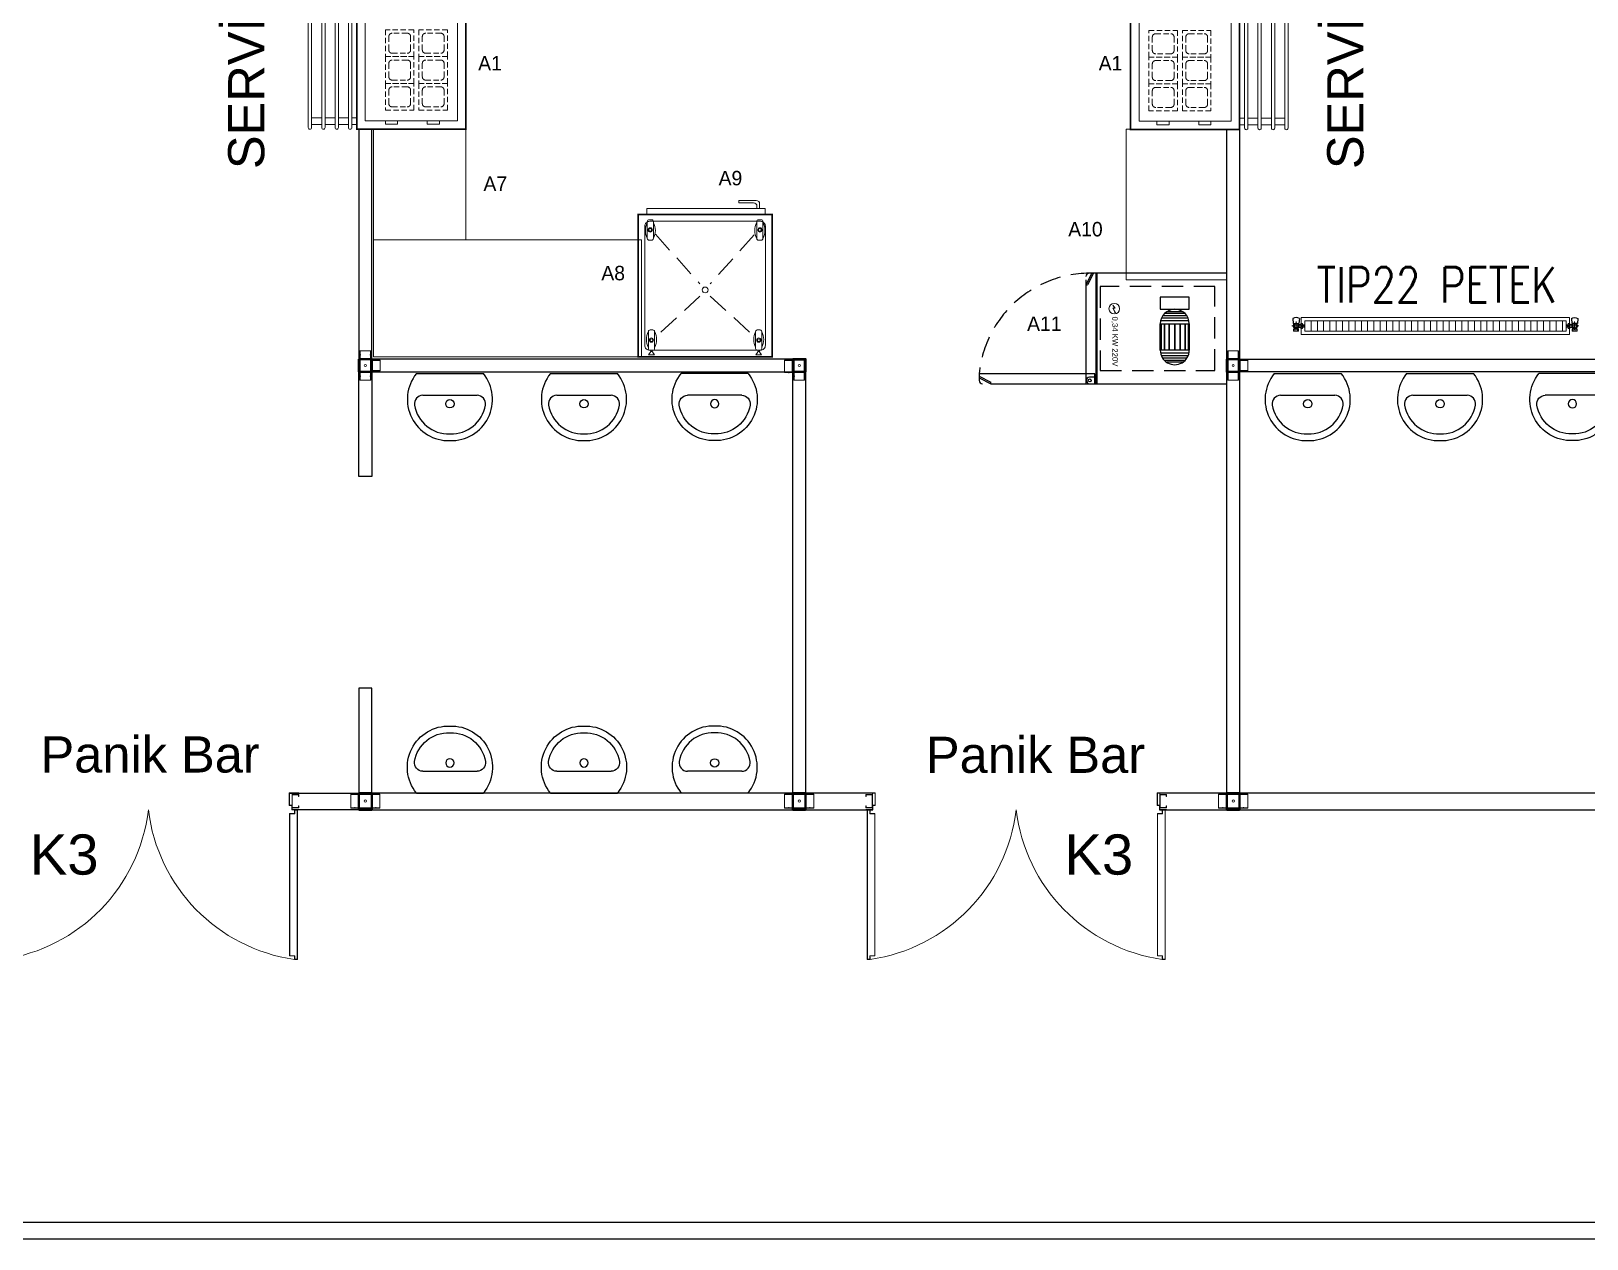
# Model space of a CAD drawing. Header units: millimetres. Extents: x 65390 to 71510, y 46362 to 50796.
# Drawn here: x 67438 to 68367, y 46491 to 47212 of the extents above; entities that cross this region are included whole.
import ezdxf
from ezdxf.enums import TextEntityAlignment as Align

# ---------------------------------------------------------------- set-up
doc = ezdxf.new("R2010")
doc.units = ezdxf.units.MM
for name, pattern in [('ACISOWELD', [3, 2, -1]), ('DASHED', [19.05, 12.7, -6.35]), ('DASHED2', [9.525, 6.35, -3.175])]:
    doc.linetypes.add(name, pattern=pattern)
for name, color, linetype in [('BİRLEŞİM ELEMANLARI', 4, 'Continuous'), ('DIŞ PANEL', 21, 'Continuous'), ('Kıtc-002 Çizgi', 7, 'Continuous'), ('Kıtc-011 Elk Tes Yazı 001', 1, 'Continuous'), ('Kıtc-014 Elk Tes İşaretler', 1, 'Continuous'), ('TEXT-1', 7, 'Continuous')]:
    doc.layers.add(name, color=color, linetype=linetype)
for name, color, linetype, lineweight in [('C-HOTWATERPIPE', 10, 'Continuous', 0), ('C-RADYATÖR', 4, 'Continuous', 0), ('MIM_Sel_Tezgah', 251, 'Continuous', 9), ('MIM_Sktürk', 251, 'Continuous', 9), ('P-MEKANIK', 251, 'Continuous', 9), ('radyatörvana', 7, 'Continuous', 0), ('WALL INTERNAL', 7, 'Continuous', 50), ('YAZİ', 7, 'Continuous', 5)]:
    doc.layers.add(name, color=color, linetype=linetype, lineweight=lineweight)
doc.styles.get("Standard").update_dxf_attribs({"font": 'arial.ttf'})
doc.styles.add('TAKSİM', font='GOTHIC.TTF', dxfattribs={"height": 20})
doc.styles.add('TITLE', font='romans.shx', dxfattribs={"width": 0.8})
doc.styles.add('YENI', font='arial.ttf', dxfattribs={"height": 50})

# ---------------------------------------------------------------- blocks, each defined once
blk = doc.blocks.new('DIŞ-DOLU-2514-G-B-(80)')
at = {"layer": 'DIŞ PANEL'}
blk.add_lwpolyline([(0, 100), (2514, 100), (2514, 0), (0, 0)], close=True, dxfattribs=at)
blk = doc.blocks.new('DIŞ İKİLİ KEP 60.')
at = {"lineweight": 40}
blk.add_lwpolyline([(135.5, 94), (135.5, -6), (59.5, -6), (59.5, 94)], close=True, dxfattribs=at)
at = {"layer": 'BİRLEŞİM ELEMANLARI', "color": 6, "lineweight": 20}
for p, q in [((185, 82), (10, 82)), ((10, 2), (185, 2)), ((28.5, 82), (28.5, 84)), ((28.5, 2), (28.5, 0)), ((35, 79), (35, 87)), ((35, 5), (35, -3)), ((41.5, 82), (41.5, 84)), ((41.5, 2), (41.5, 0)), ((153.5, 82), (153.5, 84)), ((153.5, 2), (153.5, 0)), ((160, 79), (160, 87)), ((160, 5), (160, -3)), ((166.5, 82), (166.5, 84)), ((166.5, 2), (166.5, 0))]:
    blk.add_line(p, q, dxfattribs=at)
for points in [[(10, 0), (10, 84)], [(10, 84), (185, 84), (185, 0), (10, 0)]]:
    blk.add_lwpolyline(points, dxfattribs=at)
blk.add_circle((98, 42), 6.5, dxfattribs=at)
blk = doc.blocks.new('İÇ-DOLU-2514-B-B-(60).')
at = {"layer": 'DIŞ PANEL'}
blk.add_lwpolyline([(0, 71), (2514, 71), (2514, -5), (0, -5)], close=True, dxfattribs=at)
blk = doc.blocks.new('DIŞ-K3 KAPILI-2514-G-B-(80)')
at = {"color": 3, "lineweight": 0}
for p, q in [((359, 100.1), (359, 98.6)), ((2155, 100.1), (2155, 98.6)), ((359, -0.9), (359, 0.6)), ((399.5, 88.6), (359.5, 88.6)), ((359.5, 88.6), (359.5, 76.6)), ((359.5, 76.6), (361, 76.6)), ((359.5, 20.6), (361, 20.6)), ((359.5, 8.6), (359.5, 20.6)), ((399.5, 8.6), (359.5, 8.6)), ((359.5, 8.6), (399.5, 8.6)), ((398, 87.1), (361, 87.1)), ((361, 76.6), (361, 87.1)), ((361, 20.6), (361, 10.1)), ((398, 10.1), (361, 10.1)), ((398, 87.1), (398, 10.1)), ((399.5, 8.6), (399.5, 88.6)), ((2114.5, 8.6), (2114.5, 88.6)), ((2154.5, 88.6), (2114.5, 88.6)), ((2114.5, 8.6), (2154.5, 8.6)), ((2154.5, 8.6), (2114.5, 8.6)), ((2116, 87.1), (2153, 87.1)), ((2116, 87.1), (2116, 10.1)), ((2116, 10.1), (2153, 10.1)), ((2153, 76.6), (2153, 87.1)), ((2154.5, 76.6), (2153, 76.6)), ((2153, 20.6), (2153, 10.1)), ((2154.5, 20.6), (2153, 20.6)), ((2154.5, 88.6), (2154.5, 76.6)), ((2154.5, 87.1), (2154.5, 87.1)), ((2154.5, 8.6), (2154.5, 20.6)), ((2154.5, 10.1), (2154.5, 10.1)), ((2155, -0.9), (2155, 0.6))]:
    blk.add_line(p, q, dxfattribs=at)
at = {"color": 7, "lineweight": 0}
for p, q in [((399.5, 8.6), (399.5, 0.6)), ((2114.5, 0.6), (2114.5, 8.6))]:
    blk.add_line(p, q, dxfattribs=at)
at = {"color": 2, "lineweight": 0}
for points in [[(385.3, 115.9), (385.3, 100.9), (367.3, 100.9), (367.3, 993.3), (385.3, 993.3), (385.3, 978.3), (384.1, 978.3), (384.1, 992.1), (368.5, 992.1), (368.5, 102.1), (384.1, 102.1), (384.1, 115.9)], [(369.1, 102.1), (384.1, 102.1), (384.1, 122.1), (414.1, 122.1), (414.1, 972.1), (384.1, 972.1), (384.1, 992.1), (369.1, 992.1), (369.1, 990.9), (382.9, 990.9), (382.9, 970.9), (412.9, 970.9), (412.9, 123.3), (382.9, 123.3), (382.9, 103.3), (369.1, 103.3)], [(2144.9, 102.1), (2129.9, 102.1), (2129.9, 122.1), (2099.9, 122.1), (2099.9, 972.1), (2129.9, 972.1), (2129.9, 992.1), (2144.9, 992.1), (2144.9, 990.9), (2131.1, 990.9), (2131.1, 970.9), (2101.1, 970.9), (2101.1, 123.3), (2131.1, 123.3), (2131.1, 103.3), (2144.9, 103.3)], [(2128.7, 115.9), (2128.7, 100.9), (2146.7, 100.9), (2146.7, 993.3), (2128.7, 993.3), (2128.7, 978.3), (2129.9, 978.3), (2129.9, 992.1), (2145.5, 992.1), (2145.5, 102.1), (2129.9, 102.1), (2129.9, 115.9)]]:
    blk.add_lwpolyline(points, close=True, dxfattribs=at)
at = {"color": 3, "lineweight": 0}
for points in [[(359, 100.1), (401, 100.1), (401, 74.1), (416, 74.1), (416, -0.9), (359, -0.9)], [(359, 0.6), (414.5, 0.6), (414.5, 72.6), (399.5, 72.6), (399.5, 98.6), (359, 98.6)], [(2155, 100.1), (2113, 100.1), (2113, 74.1), (2098, 74.1), (2098, -0.9), (2155, -0.9)], [(2155, 0.6), (2099.5, 0.6), (2099.5, 72.6), (2114.5, 72.6), (2114.5, 98.6), (2155, 98.6)]]:
    blk.add_lwpolyline(points, dxfattribs=at)
at = {"color": 2, "lineweight": 0}
for centre, start, end in [((239.2, -21.2), 6.79751, 81.80548), ((2274.8, -21.2), 98.19452, 173.20249)]:
    blk.add_arc(centre, 1025, start, end, dxfattribs=at)
at = {"layer": 'DIŞ PANEL'}
for points in [[(401, 100), (0, 100), (0, 0), (416, 0)], [(2098, 0), (2514, 0), (2514, 100), (2113, 100)]]:
    blk.add_lwpolyline(points, dxfattribs=at)
blk = doc.blocks.new('İÇ KÖŞE KEP 80.')
at = {"lineweight": 40, "elevation": 1364.1}
blk.add_lwpolyline([(80, 136), (80, 60), (4, 60), (4, 136)], close=True, dxfattribs=at)
at = {"layer": 'BİRLEŞİM ELEMANLARI', "color": 171, "lineweight": 20}
for p, q in [((10, 128, 1364.1), (130, 128, 1364.1)), ((98.5, 128, 1364.1), (98.5, 130, 1364.1)), ((105, 125, 1364.1), (105, 133, 1364.1)), ((111.5, 128, 1364.1), (111.5, 130, 1364.1)), ((15, 35, 1364.1), (7, 35, 1364.1)), ((130, 68, 1364.1), (10, 68, 1364.1)), ((12, 41.5, 1364.1), (10, 41.5, 1364.1)), ((12, 28.5, 1364.1), (10, 28.5, 1364.1)), ((12, 10, 1364.1), (12, 66, 1364.1)), ((12, 41, 1364.1), (12, 29, 1364.1)), ((79, 35, 1364.1), (87, 35, 1364.1)), ((82, 10, 1364.1), (82, 66, 1364.1)), ((82, 41.5, 1364.1), (84, 41.5, 1364.1)), ((82, 41, 1364.1), (82, 29, 1364.1)), ((82, 28.5, 1364.1), (84, 28.5, 1364.1)), ((98.5, 68, 1364.1), (98.5, 66, 1364.1)), ((105, 71, 1364.1), (105, 63, 1364.1)), ((111.5, 68, 1364.1), (111.5, 66, 1364.1))]:
    blk.add_line(p, q, dxfattribs=at)
at = {"layer": 'BİRLEŞİM ELEMANLARI', "color": 171, "lineweight": 20, "elevation": 1364.1}
for points in [[(10, 66), (10, 130)], [(10, 130), (130, 130), (130, 66), (10, 66)]]:
    blk.add_lwpolyline(points, dxfattribs=at)
blk.add_lwpolyline([(10, 66), (84, 66), (84, 10), (10, 10)], close=True, dxfattribs=at)
at = {"layer": 'BİRLEŞİM ELEMANLARI', "color": 171, "lineweight": 20}
blk.add_circle((42, 98, 1364.1), 6.5, dxfattribs=at)
blk = doc.blocks.new('İÇ ÜÇLÜ KEP 60.')
at = {"lineweight": 40, "elevation": 1364.1}
blk.add_lwpolyline([(136, 80), (136, 4), (60, 4), (60, 80)], close=True, dxfattribs=at)
at = {"layer": 'BİRLEŞİM ELEMANLARI', "color": 171, "lineweight": 20}
for p, q in [((69.2, 72, 1364.1), (10, 72, 1364.1)), ((10, 12, 1364.1), (69.2, 12, 1364.1)), ((28.5, 72, 1364.1), (28.5, 74, 1364.1)), ((28.5, 12, 1364.1), (28.5, 10, 1364.1)), ((35, 69, 1364.1), (35, 77, 1364.1)), ((35, 15, 1364.1), (35, 7, 1364.1)), ((41.5, 72, 1364.1), (41.5, 74, 1364.1)), ((41.5, 12, 1364.1), (41.5, 10, 1364.1)), ((68, -46, 1364.1), (68, 10, 1364.1)), ((69.2, 72, 1364.1), (186, 72, 1364.1)), ((186, 12, 1364.1), (69.2, 12, 1364.1)), ((128, -46, 1364.1), (128, 10, 1364.1)), ((154.5, 72, 1364.1), (154.5, 74, 1364.1)), ((154.5, 12, 1364.1), (154.5, 10, 1364.1)), ((161, 69, 1364.1), (161, 77, 1364.1)), ((161, 15, 1364.1), (161, 7, 1364.1)), ((167.5, 72, 1364.1), (167.5, 74, 1364.1)), ((167.5, 12, 1364.1), (167.5, 10, 1364.1)), ((71, -21, 1364.1), (63, -21, 1364.1)), ((68, -14.5, 1364.1), (66, -14.5, 1364.1)), ((68, -27.5, 1364.1), (66, -27.5, 1364.1)), ((68, -15, 1364.1), (68, -27, 1364.1)), ((125, -21, 1364.1), (133, -21, 1364.1)), ((128, -14.5, 1364.1), (130, -14.5, 1364.1)), ((128, -15, 1364.1), (128, -27, 1364.1)), ((128, -27.5, 1364.1), (130, -27.5, 1364.1))]:
    blk.add_line(p, q, dxfattribs=at)
at = {"layer": 'BİRLEŞİM ELEMANLARI', "color": 171, "lineweight": 20, "elevation": 1364.1}
for points in [[(10, 10), (10, 74)], [(10, 74), (186, 74), (186, 10), (10, 10)]]:
    blk.add_lwpolyline(points, dxfattribs=at)
blk.add_lwpolyline([(66, 10), (130, 10), (130, -46), (66, -46)], close=True, dxfattribs=at)
at = {"layer": 'BİRLEŞİM ELEMANLARI', "color": 171, "lineweight": 20}
blk.add_circle((98, 42, 1364.1), 6.5, dxfattribs=at)
blk = doc.blocks.new('İÇ-DOLU-625-B-B-(60).')
at = {"layer": 'DIŞ PANEL'}
for p, q in [((123084.2, 32126.5), (123084.2, 32751.5)), ((123084.2, 32751.5), (123160.2, 32751.5)), ((123160.2, 32751.5), (123160.2, 32126.5)), ((123160.2, 32126.5), (123084.2, 32126.5))]:
    blk.add_line(p, q, dxfattribs=at)
blk = doc.blocks.new('40X50 LAVABO')
at = {"color": 4}
for p, q in [((-364.4, 299.6), (35.6, 299.6)), ((-326.6, 169.6), (-2.3, 169.6))]:
    blk.add_line(p, q, dxfattribs=at)
blk.add_circle((-164.4, 119.6), 25, dxfattribs=at)
for centre, radius, start, end in [((-172.8, 145.4), 246, 141.18862, 271.94149), ((-156.1, 145.4), 246, 268.05851, 38.81138), ((-326.6, 119.6), 50, 90, 189.53356), ((-172.8, 145.4), 206, 189.53356, 271.94149), ((-156.1, 145.4), 206, 268.05851, 350.46644), ((-2.3, 119.6), 50, 350.46644, 90)]:
    blk.add_arc(centre, radius, start, end, dxfattribs=at)
blk = doc.blocks.new('A$C4E3860C5')
at = {"layer": 'Kıtc-014 Elk Tes İşaretler', "linetype": 'Continuous', "lineweight": 0}
for p, q in [((2.9, 3.66), (0.96, 2.3)), ((0.96, 2.3), (1, 2.21)), ((1, 2.21), (2.81, 3.48)), ((2.81, 3.48), (2.9, 2.31)), ((3, 2.49), (2.9, 3.66)), ((2.9, 2.31), (5.24, 3.52)), ((5.18, 3.62), (3, 2.49)), ((5.66, 3.81), (5.09, 3.77)), ((5.09, 3.77), (5.17, 3.64)), ((5.17, 3.64), (5.34, 3.36)), ((5.24, 3.52), (5.19, 3.62)), ((5.34, 3.36), (5.66, 3.81))]:
    blk.add_line(p, q, dxfattribs=at)
blk.add_circle((3.16, 3.16), 3.16, dxfattribs=at)
blk = doc.blocks.new('A$C3343078A')
at = {"layer": 'Kıtc-002 Çizgi', "color": 254}
for p, q in [((0, 4.5), (7, 1)), ((0, 3.5), (7, 0)), ((7, 0), (7, 1))]:
    blk.add_line(p, q, dxfattribs=at)
blk.add_lwpolyline([(7, 0), (69, 0), (69, 6), (0, 6), (0, 2)], dxfattribs=at)
blk.add_arc((2, 2), 2, 180, 270, dxfattribs=at)
blk = doc.blocks.new('A$C0E07015C')
at = {"layer": 'Kıtc-002 Çizgi', "color": 4}
for p, q in [((23, 121.6), (23, 112)), ((24.08, 122.91), (24.08, 110.69)), ((25.39, 123.98), (25.39, 109.62)), ((26.88, 124.78), (26.88, 108.82)), ((28.5, 125.27), (28.5, 108.33)), ((47.71, 125.27), (47.71, 108.33)), ((49.33, 124.78), (49.33, 108.82)), ((50.83, 123.98), (50.83, 109.62)), ((52.14, 122.91), (52.14, 110.69)), ((53.21, 121.6), (53.21, 112))]:
    blk.add_line(p, q, dxfattribs=at)
at = {"layer": 'Kıtc-002 Çizgi'}
for p, q in [((0.01, 68.3), (7.01, 64.8)), ((0.01, 67.3), (7.01, 63.8)), ((7.01, 63.8), (7.01, 64.8))]:
    blk.add_line(p, q, dxfattribs=at)
for points in [[(0.01, 70.3), (66.01, 70.3), (66.01, 147.8), (0.01, 147.8)], [(0.01, 69.8), (66.01, 69.8), (66.01, 70.3), (0.01, 70.3)]]:
    blk.add_lwpolyline(points, close=True, dxfattribs=at)
at = {"layer": 'Kıtc-002 Çizgi', "linetype": 'DASHED'}
blk.add_lwpolyline([(8.01, 72.3), (58.01, 72.3), (58.01, 140.8), (8.01, 140.8)], close=True, dxfattribs=at)
at = {"layer": 'Kıtc-002 Çizgi', "color": 4}
for points in [[(21.55, 125.44), (14.35, 125.44), (14.35, 108.16), (21.55, 108.16)], [(30.19, 125.44), (46.03, 125.44), (46.03, 108.16), (30.19, 108.16)], [(30.19, 124.78), (46.03, 124.78), (46.03, 122.91), (30.19, 122.91)], [(30.19, 122.91), (46.03, 122.91), (46.03, 120.11), (30.19, 120.11)], [(30.19, 120.11), (46.03, 120.11), (46.03, 116.8), (30.19, 116.8)], [(30.19, 116.8), (46.03, 116.8), (46.03, 113.49), (30.19, 113.49)], [(30.19, 113.49), (46.03, 113.49), (46.03, 110.69), (30.19, 110.69)], [(30.19, 110.69), (46.03, 110.69), (46.03, 108.82), (30.19, 108.82)]]:
    blk.add_lwpolyline(points, close=True, dxfattribs=at)
at = {"layer": 'Kıtc-002 Çizgi'}
for points in [[(4.01, 63.8), (66.01, 63.8), (66.01, 69.8), (0.01, 69.8), (0.01, 65.8)], [(66.01, 65.8), (66.01, 70.3), (62.01, 70.3), (62.01, 65.8)]]:
    blk.add_lwpolyline(points, dxfattribs=at)
blk.add_circle((64.01, 66.01), 0.867, dxfattribs=at)
at = {"layer": 'Kıtc-002 Çizgi', "color": 4}
for centre, start, end in [((30.19, 116.8), 90, 270), ((46.03, 116.8), 270, 90)]:
    blk.add_arc(centre, 8.64, start, end, dxfattribs=at)
at = {"layer": 'Kıtc-002 Çizgi', "color": 254, "linetype": 'DASHED'}
blk.add_arc((66.67, 66.34), 66.67, 179.17536, 264.26059, dxfattribs=at)
at = {"layer": 'Kıtc-002 Çizgi'}
for centre, radius, start, end in [((2.01, 65.8), 2, 180, 270), ((64.01, 66.01), 2.01, 186.02558, 353.97442)]:
    blk.add_arc(centre, radius, start, end, dxfattribs=at)
blk.add_blockref('A$C4E3860C5', (18.05, 77.53), dxfattribs=at)
at = {"layer": 'Kıtc-002 Çizgi', "rotation": 90}
blk.add_blockref('A$C3343078A', (66.01, 0), dxfattribs=at)
at = {"layer": 'Kıtc-011 Elk Tes Yazı 001', "insert": (25.87, 82.81), "char_height": 3.3081, "attachment_point": 1}
blk.add_mtext_dynamic_manual_height_columns('{\\f@Arial Unicode MS|b0|i0|c162|p34;0,34 KW 220V }', width=29.8536, gutter_width=50, heights=[0], dxfattribs=at)
blk = doc.blocks.new('160718_Banket-Arabası')
at = {"layer": 'MIM_Sktürk'}
for p, q in [((80, -85), (80, 0)), ((70.95, -88.53), (72.57, -88.53))]:
    blk.add_line(p, q, dxfattribs=at)
at = {"layer": 'MIM_Sktürk', "linetype": 'DASHED'}
for p, q in [((36.93, -36.37), (10.34, -11.75)), ((43.07, -36.37), (69.29, -12.19)), ((10.34, -73.25), (36.93, -43.63)), ((69.29, -72.81), (43.07, -43.63))]:
    blk.add_line(p, q, dxfattribs=at)
at = {"layer": 'MIM_Sktürk', "lineweight": 5}
for p, q in [((60.2, -92.03), (68.95, -92.03)), ((60.2, -93.38), (60.2, -92.03)), ((70.95, -90.03), (70.95, -88.53)), ((72.57, -88.53), (72.57, -91.38)), ((70.57, -93.38), (60.2, -93.38))]:
    blk.add_line(p, q, dxfattribs=at)
at = {"layer": 'MIM_Sktürk', "lineweight": 18, "const_width": 1}
blk.add_lwpolyline([(0, -85), (80, -85), (80, 0), (0, 0)], close=True, dxfattribs=at)
at = {"layer": 'MIM_Sktürk', "lineweight": 5}
blk.add_lwpolyline([(7, -81), (73, -81, 0.414214), (76, -78), (76, -7, 0.414214), (73, -4), (7, -4, 0.414214), (4, -7), (4, -78, 0.414214)], format="xyb", close=True, dxfattribs=at)
at = {"layer": 'MIM_Sktürk'}
for points in [[(7.18, -3.96), (8.84, -3.96, -0.414214), (9.84, -4.96), (9.84, -15.15, -0.414214), (8.84, -16.15), (7.18, -16.15, -0.414214), (6.18, -15.15), (6.18, -4.96, -0.414214)], [(7.81, -3.2), (8.26, -3.2, 0.414214), (8.76, -2.7), (9.76, -1.19), (6.31, -1.19), (7.31, -2.7, 0.414214)], [(72.82, -3.96), (71.16, -3.96, 0.414214), (70.16, -4.96), (70.16, -15.15, 0.414214), (71.16, -16.15), (72.82, -16.15, 0.414214), (73.82, -15.15), (73.82, -4.96, 0.414214)], [(72.19, -3.2), (71.74, -3.2, -0.414214), (71.24, -2.7), (70.24, -1.19), (73.69, -1.19), (72.69, -2.7, -0.414214)], [(6.51, -81.92), (8.17, -81.92, 0.414214), (9.17, -80.92), (9.17, -70.73, 0.414214), (8.17, -69.73), (6.51, -69.73, 0.414214), (5.51, -70.73), (5.51, -80.92, 0.414214)], [(73.49, -81.92), (71.83, -81.92, -0.414214), (70.83, -80.92), (70.83, -70.73, -0.414214), (71.83, -69.73), (73.49, -69.73, -0.414214), (74.49, -70.73), (74.49, -80.92, -0.414214)]]:
    blk.add_lwpolyline(points, format="xyb", close=True, dxfattribs=at)
for points in [[(7.61, -3.96), (8.42, -3.96), (8.42, -3.2), (7.61, -3.2)], [(72.39, -3.96), (71.58, -3.96), (71.58, -3.2), (72.39, -3.2)]]:
    blk.add_lwpolyline(points, close=True, dxfattribs=at)
at = {"layer": 'MIM_Sktürk', "lineweight": 5}
blk.add_lwpolyline([(5.32, -85), (75.8, -85), (75.8, -88.53), (5.32, -88.53)], close=True, dxfattribs=at)
at = {"layer": 'MIM_Sktürk'}
for centre, radius in [((7.94, -10.05), 1.26), ((7.94, -10.05), 0.848), ((72.06, -10.05), 1.26), ((72.06, -10.05), 0.848), ((40, -40), 1.75), ((7.26, -75.82), 1.26), ((7.26, -75.82), 0.848), ((72.74, -75.82), 1.26), ((72.74, -75.82), 0.848)]:
    blk.add_circle(centre, radius, dxfattribs=at)
for centre, start, end in [((14.65, -10.4), 151.46328, 208.53672), ((1.38, -10.4), 331.46328, 28.53672), ((78.62, -10.4), 151.46328, 208.53672), ((65.35, -10.4), 331.46328, 28.53672), ((13.97, -75.48), 151.46328, 208.53672), ((0.7, -75.48), 331.46328, 28.53672), ((79.3, -75.48), 151.46328, 208.53672), ((66.03, -75.48), 331.46328, 28.53672)]:
    blk.add_arc(centre, 9.63, start, end, dxfattribs=at)
at = {"layer": 'MIM_Sktürk', "lineweight": 5}
for centre in [(68.95, -90.03), (70.57, -91.38)]:
    blk.add_arc(centre, 2, 270, 0, dxfattribs=at)
blk = doc.blocks.new('İÇ-DOLU-1370-B-B-(60).')
at = {"layer": 'DIŞ PANEL'}
for p, q in [((27068.8, 14784.4), (27068.8, 16154.4)), ((27068.8, 16154.4), (27144.8, 16154.4)), ((27144.8, 16154.4), (27144.8, 14784.4)), ((27144.8, 14784.4), (27068.8, 14784.4))]:
    blk.add_line(p, q, dxfattribs=at)
blk = doc.blocks.new('Radvanaüst')
at = {"layer": 'radyatörvana', "color": 8, "linetype": 'Continuous', "ltscale": 0.01}
for p, q in [((53, 0), (-25.1, 0)), ((0, 24.9), (0, -26.6)), ((28.9, 7.6), (37.4, 7.6)), ((28.9, -7.6), (37.4, -7.6))]:
    blk.add_line(p, q, dxfattribs=at)
at = {"layer": 'radyatörvana', "ltscale": 0.2}
for p, q in [((15.6, 9.2), (26.6, 9.2)), ((26.6, 9.2), (27.6, 11.4)), ((27.6, 11.4), (27.6, -11.4)), ((27.6, -10.2), (27.6, 10.2)), ((28.9, 15.2), (37.4, 15.2)), ((38.7, 11.4), (38.7, -11.4)), ((15.7, -9.2), (26.6, -9.2)), ((26.6, -9.2), (27.6, -11.4)), ((28.9, -15.2), (37.4, -15.2))]:
    blk.add_line(p, q, dxfattribs=at)
at = {"layer": 'radyatörvana'}
blk.add_lwpolyline([(-19.4, 0), (-13.7, -13.8), (0, -19.5), (13.7, -13.8), (19.4, 0), (13.7, 13.7), (0, 19.4), (-13.7, 13.7)], close=True, dxfattribs=at)
at = {"layer": 'radyatörvana', "lineweight": -3, "ltscale": 0.5}
blk.add_lwpolyline([(38.7, 8.1), (41.2, 8.1), (41.2, -8.1), (38.7, -8.1)], close=True, dxfattribs=at)
at = {"layer": 'radyatörvana', "color": 8, "ltscale": 0.2}
blk.add_lwpolyline([(41.2, 7.5), (50, 7.5), (50, -7.5), (41.2, -7.5)], close=True, dxfattribs=at)
at = {"layer": 'radyatörvana', "color": 8, "linetype": 'Continuous', "ltscale": 0.01}
for radius in [13.6, 11.4]:
    blk.add_circle((0, 0), radius, dxfattribs=at)
at = {"layer": 'radyatörvana', "ltscale": 0.5}
for centre, start, end in [((33.9, 11.4), 142.81621, 180), ((32.4, 11.4), 0, 37.18379)]:
    blk.add_arc(centre, 6.29, start, end, dxfattribs=at)
at = {"layer": 'radyatörvana', "color": 8, "linetype": 'Continuous', "ltscale": 0.01}
for centre, radius, start, end in [((33.9, 11.4), 6.29, 180, 217.18379), ((50.8, 0), 23.2, 160.90557, 199.09443), ((32.4, 11.4), 6.29, 322.81621, 0), ((15.4, 0), 23.2, 340.90557, 19.09443), ((33.9, -11.4), 6.29, 142.81621, 180), ((32.4, -11.4), 6.29, 0, 37.18379)]:
    blk.add_arc(centre, radius, start, end, dxfattribs=at)
at = {"layer": 'radyatörvana', "ltscale": 0.2}
for centre, start, end in [((33.9, -11.4), 180, 217.18379), ((32.4, -11.4), 322.81621, 0)]:
    blk.add_arc(centre, 6.29, start, end, dxfattribs=at)
blk = doc.blocks.new('Radvanayan')
at = {"layer": 'radyatörvana', "lineweight": -3, "ltscale": 0.5}
for p, q in [((-69.4, 44.9), (-66.6, 14.9)), ((-66.6, 14.9), (-33.4, 14.9)), ((-62.6, 14.9), (-62.6, 10.6)), ((-62.6, 10.6), (-60.6, 6.4)), ((-60.6, 6.4), (-60.6, -17.8)), ((-37.4, 14.9), (-37.4, 9.2)), ((-30.6, 44.9), (-33.4, 14.9)), ((-39.4, -9.2), (-39.4, -17.8))]:
    blk.add_line(p, q, dxfattribs=at)
at = {"layer": 'radyatörvana', "ltscale": 0.2}
for p, q in [((-37.4, 9.2), (-23.4, 9.2)), ((-23.4, 9.2), (-22.4, 11.4)), ((-22.4, 11.4), (-22.4, -11.4)), ((-22.4, -10.2), (-22.4, 10.2)), ((-21.1, 15.2), (-12.6, 15.2)), ((-11.3, 11.4), (-11.3, -11.4)), ((-65.2, -19.1), (-65.2, -29.9)), ((-38.6, -17.8), (-61.4, -17.8)), ((-38.6, -31.2), (-61.4, -31.2)), ((-60.2, -17.8), (-39.8, -17.8)), ((-39.4, -9.2), (-23.4, -9.2)), ((-34.8, -19.1), (-34.8, -29.9)), ((-23.4, -9.2), (-22.4, -11.4)), ((-21.1, -15.2), (-12.6, -15.2))]:
    blk.add_line(p, q, dxfattribs=at)
at = {"layer": 'radyatörvana', "color": 8, "linetype": 'Continuous', "ltscale": 0.01}
for p, q in [((-21.1, 7.6), (-12.6, 7.6)), ((-57.6, -19.1), (-57.6, -29.9)), ((-42.4, -19.1), (-42.4, -29.9)), ((-21.1, -7.6), (-12.6, -7.6))]:
    blk.add_line(p, q, dxfattribs=at)
at = {"layer": 'radyatörvana', "lineweight": -3, "ltscale": 0.5}
blk.add_lwpolyline([(-11.3, 8.1), (-8.8, 8.1), (-8.8, -8.1), (-11.3, -8.1)], close=True, dxfattribs=at)
at = {"layer": 'radyatörvana', "color": 8, "ltscale": 0.2}
blk.add_lwpolyline([(-8.8, 7.5), (0, 7.5), (0, -7.5), (-8.8, -7.5)], close=True, dxfattribs=at)
at = {"layer": 'radyatörvana', "lineweight": -3, "ltscale": 0.5}
blk.add_arc((-50, 16.4), 34.5, 55.80201, 124.19799, dxfattribs=at)
at = {"layer": 'radyatörvana', "ltscale": 0.5}
for centre, start, end in [((-16.1, 11.4), 142.81621, 180), ((-17.6, 11.4), 0, 37.18379), ((-38.6, -24.1), 52.81621, 90), ((-38.6, -24.9), 270, 307.18379)]:
    blk.add_arc(centre, 6.29, start, end, dxfattribs=at)
at = {"layer": 'radyatörvana', "color": 8, "linetype": 'Continuous', "ltscale": 0.01}
for centre, radius, start, end in [((-16.1, 11.4), 6.29, 180, 217.18379), ((0.8, 0), 23.2, 160.90557, 199.09443), ((-17.6, 11.4), 6.29, 322.81621, 0), ((-34.6, 0), 23.2, 340.90557, 19.09443), ((-61.4, -24.1), 6.29, 52.81621, 90), ((-61.4, -24.9), 6.29, 270, 307.18379), ((-50, -41), 23.2, 70.90557, 109.09443), ((-50, -7.9), 23.2, 250.90557, 289.09443), ((-38.6, -24.1), 6.29, 90, 127.18379), ((-38.6, -24.9), 6.29, 232.81621, 270), ((-16.1, -11.4), 6.29, 142.81621, 180), ((-17.6, -11.4), 6.29, 0, 37.18379)]:
    blk.add_arc(centre, radius, start, end, dxfattribs=at)
at = {"layer": 'radyatörvana', "ltscale": 0.2}
for centre, start, end in [((-61.4, -24.1), 90, 127.18379), ((-61.4, -24.9), 232.81621, 270), ((-16.1, -11.4), 180, 217.18379), ((-17.6, -11.4), 322.81621, 0)]:
    blk.add_arc(centre, 6.29, start, end, dxfattribs=at)
blk = doc.blocks.new('A$C65161A42')
at = {"layer": 'MIM_Sel_Tezgah'}
for points in [[(1, 0.45), (1, 0.45, -0.414214), (0, 1.45), (0, 158.97, -0.414214), (1, 159.97), (1, 159.97, -0.414214), (2, 158.97), (2, 1.45, -0.414214)], [(9, 0.45), (9, 0.45, -0.414214), (8, 1.45), (8, 158.97, -0.414214), (9, 159.97), (9, 159.97, -0.414214), (10, 158.97), (10, 1.45, -0.414214)], [(17, 0.45), (17, 0.45, -0.414214), (16, 1.45), (16, 158.97, -0.414214), (17, 159.97), (17, 159.97, -0.414214), (18, 158.97), (18, 1.45, -0.414214)], [(25, 0.45), (25, 0.45, -0.414214), (24, 1.45), (24, 158.97, -0.414214), (25, 159.97), (25, 159.97, -0.414214), (26, 158.97), (26, 1.45, -0.414214)]]:
    blk.add_lwpolyline(points, format="xyb", close=True, dxfattribs=at)
for points in [[(0, 157.71), (0, 153.71)], [(8, 157.71), (2, 157.71)], [(2, 153.71), (8, 153.71)], [(16, 157.71), (10, 157.71)], [(10, 153.71), (16, 153.71)], [(24, 157.71), (18, 157.71)], [(18, 153.71), (24, 153.71)], [(26, 153.71), (29, 153.71), (29, 157.71), (26, 157.71)], [(0, 3.29), (0, 7.29)], [(2, 7.29), (8, 7.29)], [(8, 3.29), (2, 3.29)], [(10, 7.29), (16, 7.29)], [(16, 3.29), (10, 3.29)], [(18, 7.29), (24, 7.29)], [(24, 3.29), (18, 3.29)], [(26, 7.29), (29, 7.29), (29, 3.29), (26, 3.29)]]:
    blk.add_lwpolyline(points, dxfattribs=at)
at = {"layer": 'MIM_Sktürk', "const_width": 1}
blk.add_lwpolyline([(94, 0.5), (94, 160.5), (29, 160.5), (29, 0.5)], close=True, dxfattribs=at)
at = {"layer": 'MIM_Sktürk'}
for points in [[(89, 5.5), (89, 65.5), (34, 65.5), (34, 5.5)], [(45.78, 65.5), (45.78, 67.59), (53.06, 67.59), (53.06, 65.5)], [(70.79, 65.5), (70.79, 67.59), (78.07, 67.59), (78.07, 65.5)], [(46.04, 5.5), (46.04, 3.41), (53.32, 3.41), (53.32, 5.5)], [(71.05, 5.5), (71.05, 3.41), (78.33, 3.41), (78.33, 5.5)]]:
    blk.add_lwpolyline(points, close=True, dxfattribs=at)
at = {"layer": 'MIM_Sktürk', "linetype": 'DASHED2', "ltscale": 0.5}
for points in [[(63.06, 43.75), (63.06, 59.75), (46.06, 59.75), (46.06, 43.75)], [(83.06, 43.75), (83.06, 59.75), (66.06, 59.75), (66.06, 43.75)], [(63.06, 27.75), (63.06, 43.75), (46.06, 43.75), (46.06, 27.75)], [(83.06, 27.75), (83.06, 43.75), (66.06, 43.75), (66.06, 27.75)], [(63.06, 11.75), (63.06, 27.75), (46.06, 27.75), (46.06, 11.75)], [(83.06, 11.75), (83.06, 27.75), (66.06, 27.75), (66.06, 11.75)]]:
    blk.add_lwpolyline(points, close=True, dxfattribs=at)
for points in [[(61.06, 47.75), (61.06, 55.75, 0.414214), (59.06, 57.75), (50.06, 57.75, 0.414214), (48.06, 55.75), (48.06, 47.75, 0.414214), (50.06, 45.75), (59.06, 45.75, 0.414214)], [(81.06, 47.75), (81.06, 55.75, 0.414214), (79.06, 57.75), (70.06, 57.75, 0.414214), (68.06, 55.75), (68.06, 47.75, 0.414214), (70.06, 45.75), (79.06, 45.75, 0.414214)], [(61.06, 31.75), (61.06, 39.75, 0.414214), (59.06, 41.75), (50.06, 41.75, 0.414214), (48.06, 39.75), (48.06, 31.75, 0.414214), (50.06, 29.75), (59.06, 29.75, 0.414214)], [(81.06, 31.75), (81.06, 39.75, 0.414214), (79.06, 41.75), (70.06, 41.75, 0.414214), (68.06, 39.75), (68.06, 31.75, 0.414214), (70.06, 29.75), (79.06, 29.75, 0.414214)], [(61.06, 15.75), (61.06, 23.75, 0.414214), (59.06, 25.75), (50.06, 25.75, 0.414214), (48.06, 23.75), (48.06, 15.75, 0.414214), (50.06, 13.75), (59.06, 13.75, 0.414214)], [(81.06, 15.75), (81.06, 23.75, 0.414214), (79.06, 25.75), (70.06, 25.75, 0.414214), (68.06, 23.75), (68.06, 15.75, 0.414214), (70.06, 13.75), (79.06, 13.75, 0.414214)]]:
    blk.add_lwpolyline(points, format="xyb", close=True, dxfattribs=at)

msp = doc.modelspace()

# ---------------------------------------------------------------- hatches: boundary and pattern name
at = {"layer": 'P-MEKANIK', "lineweight": 0}
h = msp.add_hatch(dxfattribs=at)
h.set_pattern_fill('ANSI31', color=256, scale=30, angle=225, style=0)
h.set_pattern_definition([(270, (-70829.042, 86383.8146), (3.75, -1e-15), [])])
h.paths.add_polyline_path([(68354.386, 47033.349), (68198.386, 47033.349), (68198.386, 47039.349), (68354.386, 47039.349)])

# ---------------------------------------------------------------- linework, layer by layer
for points in [[(65552.092, 46491.397), (71407.092, 46491.397), (71407.092, 50666.397), (65552.092, 50666.397)], [(65562.092, 46501.397), (71397.092, 46501.397), (71397.092, 50656.397), (65562.092, 50656.397)]]:
    msp.add_lwpolyline(points, close=True)
at = {"layer": 'C-RADYATÖR', "lineweight": 0}
msp.add_lwpolyline([(68356.386, 47031.349), (68196.386, 47031.349), (68196.386, 47041.349), (68356.386, 47041.349)], close=True, dxfattribs=at)
at = {"layer": 'MIM_Sktürk'}
for points in [[(67697.666, 47153.865), (67642.512, 47153.865), (67642.512, 47087.865), (67697.666, 47087.865)], [(68151.86, 47063.865), (68151.86, 47153.865), (68091.86, 47153.865), (68091.86, 47063.865)], [(67642.512, 47017.865), (67802.512, 47017.865), (67802.512, 47087.865), (67642.512, 47087.865)]]:
    msp.add_lwpolyline(points, close=True, dxfattribs=at)
at = {"layer": 'P-MEKANIK', "lineweight": 0}
msp.add_lwpolyline([(68354.386, 47033.349), (68198.386, 47033.349), (68198.386, 47039.349), (68354.386, 47039.349)], close=True, dxfattribs=at)

# ---------------------------------------------------------------- block references
at = {"yscale": 0.1, "zscale": 0.1}
for name, p, xscale in [('İÇ-DOLU-1370-B-B-(60).', (70348.391, 45538.108), -0.1), ('İÇ-DOLU-1370-B-B-(60).', (65445.033, 45538.108), 0.1), ('İÇ-DOLU-625-B-B-(60).', (55325.491, 43733.801), 0.1)]:
    msp.add_blockref(name, p, dxfattribs=dict(at, xscale=xscale))
for name, p, xscale, rotation in [('İÇ ÜÇLÜ KEP 60.', (67641.912, 47002.949, -136.413), 0.1, 90), ('İÇ KÖŞE KEP 80.', (67886.912, 47016.949, -136.413), 0.1, 270), ('İÇ ÜÇLÜ KEP 60.', (68159.912, 47002.949, -136.413), 0.1, 90.00000000000001), ('İÇ-DOLU-625-B-B-(60).', (55325.491, 50032.697), -0.1, 180), ('DIŞ İKİLİ KEP 60.', (67647.462, 46756.949), 0.1, 180), ('DIŞ İKİLİ KEP 60.', (67886.962, 46756.949), -0.1, 180), ('DIŞ İKİLİ KEP 60.', (68145.962, 46756.949), -0.1, 180)]:
    msp.add_blockref(name, p, dxfattribs=dict(at, xscale=xscale, rotation=rotation))
at = {"linetype": 'ACISOWELD', "lineweight": 0, "yscale": 0.1, "zscale": 0.1}
for p, xscale in [((67704.655, 46977.991), 0.1), ((67784.655, 46977.991), 0.1), ((67829.769, 46977.991), -0.1), ((68216.64, 46977.991), 0.1), ((68295.64, 46977.991), 0.1), ((68341.753, 46977.991), -0.1)]:
    msp.add_blockref('40X50 LAVABO', p, dxfattribs=dict(at, xscale=xscale))
at = {"linetype": 'ACISOWELD', "lineweight": 0, "yscale": 0.1, "zscale": 0.1, "rotation": 180}
for p, xscale in [((67704.655, 46787.507), -0.1), ((67784.655, 46787.507), -0.1), ((67829.769, 46787.507), 0.1)]:
    msp.add_blockref('40X50 LAVABO', p, dxfattribs=dict(at, xscale=xscale))
at = {"layer": 'C-HOTWATERPIPE', "ltscale": 0.5, "yscale": 0.1, "zscale": 0.1}
for p, xscale in [((68198.264, 47036.349), 0.1), ((68354.507, 47036.349), -0.1)]:
    msp.add_blockref('Radvanayan', p, dxfattribs=dict(at, xscale=xscale))
at = {"layer": 'Kıtc-002 Çizgi', "rotation": 270}
msp.add_blockref('A$C0E07015C', (68004.06, 47067.872), dxfattribs=at)
at = {"layer": 'MIM_Sktürk'}
msp.add_blockref('A$C65161A42', (67603.666, 47153.365), dxfattribs=at)
at = {"layer": 'MIM_Sktürk', "xscale": -1}
msp.add_blockref('A$C65161A42', (68188.512, 47153.049), dxfattribs=at)
at = {"layer": 'MIM_Sktürk', "xscale": -1, "rotation": 180}
msp.add_blockref('160718_Banket-Arabası', (67800.512, 47017.865), dxfattribs=at)
at = {"layer": 'radyatörvana', "lineweight": -3, "ltscale": 0.5, "yscale": 0.1, "zscale": 0.1, "rotation": 180}
for p, xscale in [((68193.264, 47036.349), -0.1), ((68359.507, 47036.349), 0.1)]:
    msp.add_blockref('Radvanaüst', p, dxfattribs=dict(at, xscale=xscale))
at = {"layer": 'WALL INTERNAL', "yscale": 0.1, "zscale": 0.1}
for name, p, xscale, rotation in [('İÇ-DOLU-2514-B-B-(60).', (67641.512, 47016.049), -0.1, 180), ('İÇ-DOLU-2514-B-B-(60).', (67900.012, 46757.549), 0.1, 90.00000000000001), ('İÇ-DOLU-2514-B-B-(60).', (68159.012, 46757.549), 0.1, 90.00000000000001), ('DIŞ-K3 KAPILI-2514-G-B-(80)', (67382.512, 46757.549), -0.1, 180), ('DIŞ-DOLU-2514-G-B-(80)', (67641.512, 46757.549), -0.1, 180), ('DIŞ-K3 KAPILI-2514-G-B-(80)', (68151.912, 46757.549), 0.1, 180), ('DIŞ-DOLU-2514-G-B-(80)', (68159.512, 46757.549), -0.1, 180)]:
    msp.add_blockref(name, p, dxfattribs=dict(at, xscale=xscale, rotation=rotation))
at = {"layer": 'WALL INTERNAL', "xscale": 0.1, "yscale": 0.1, "zscale": 0.1}
msp.add_blockref('İÇ-DOLU-2514-B-B-(60).', (68159.512, 47009.449), dxfattribs=at)

# ---------------------------------------------------------------- texts
at = {"style": 'TAKSİM'}
for s, p in [('A1', (67712.118, 47188.877)), ('A1', (68082.516, 47188.877)), ('A9', (67855.64, 47120.315)), ('A7', (67715.289, 47116.943)), ('A10', (68067.544, 47089.821)), ('A8', (67785.644, 47063.605)), ('A11', (68042.989, 47033.365))]:
    msp.add_text(s, height=8.64, dxfattribs=at).set_placement(p, align=Align.CENTER)
at = {"layer": 'TEXT-1', "color": 7, "linetype": 'Continuous', "style": 'TITLE', "width": 0.8}
msp.add_text('TIP22 PETEK', height=21.23733, dxfattribs=at).set_placement((68277.265, 47050.285), align=Align.CENTER)
at = {"layer": 'YAZİ', "lineweight": 0, "style": 'YENI'}
for p in [(67577.41, 47129.993), (68233.422, 47129.993)]:
    msp.add_text('SERVİS ALANI KİRİŞ SEVİYESİ H:175', height=21.6, rotation=90, dxfattribs=at).set_placement(p)
for s, height, p in [('Panik Bar', 21.6, (67443.836, 46769.785)), ('Panik Bar', 21.6, (67972.321, 46769.563)), ('K3', 24, (67437.464, 46708.838)), ('K3', 24, (68055.017, 46708.838))]:
    msp.add_text(s, height=height, dxfattribs=at).set_placement(p)

doc.saveas('drawing.dxf')
